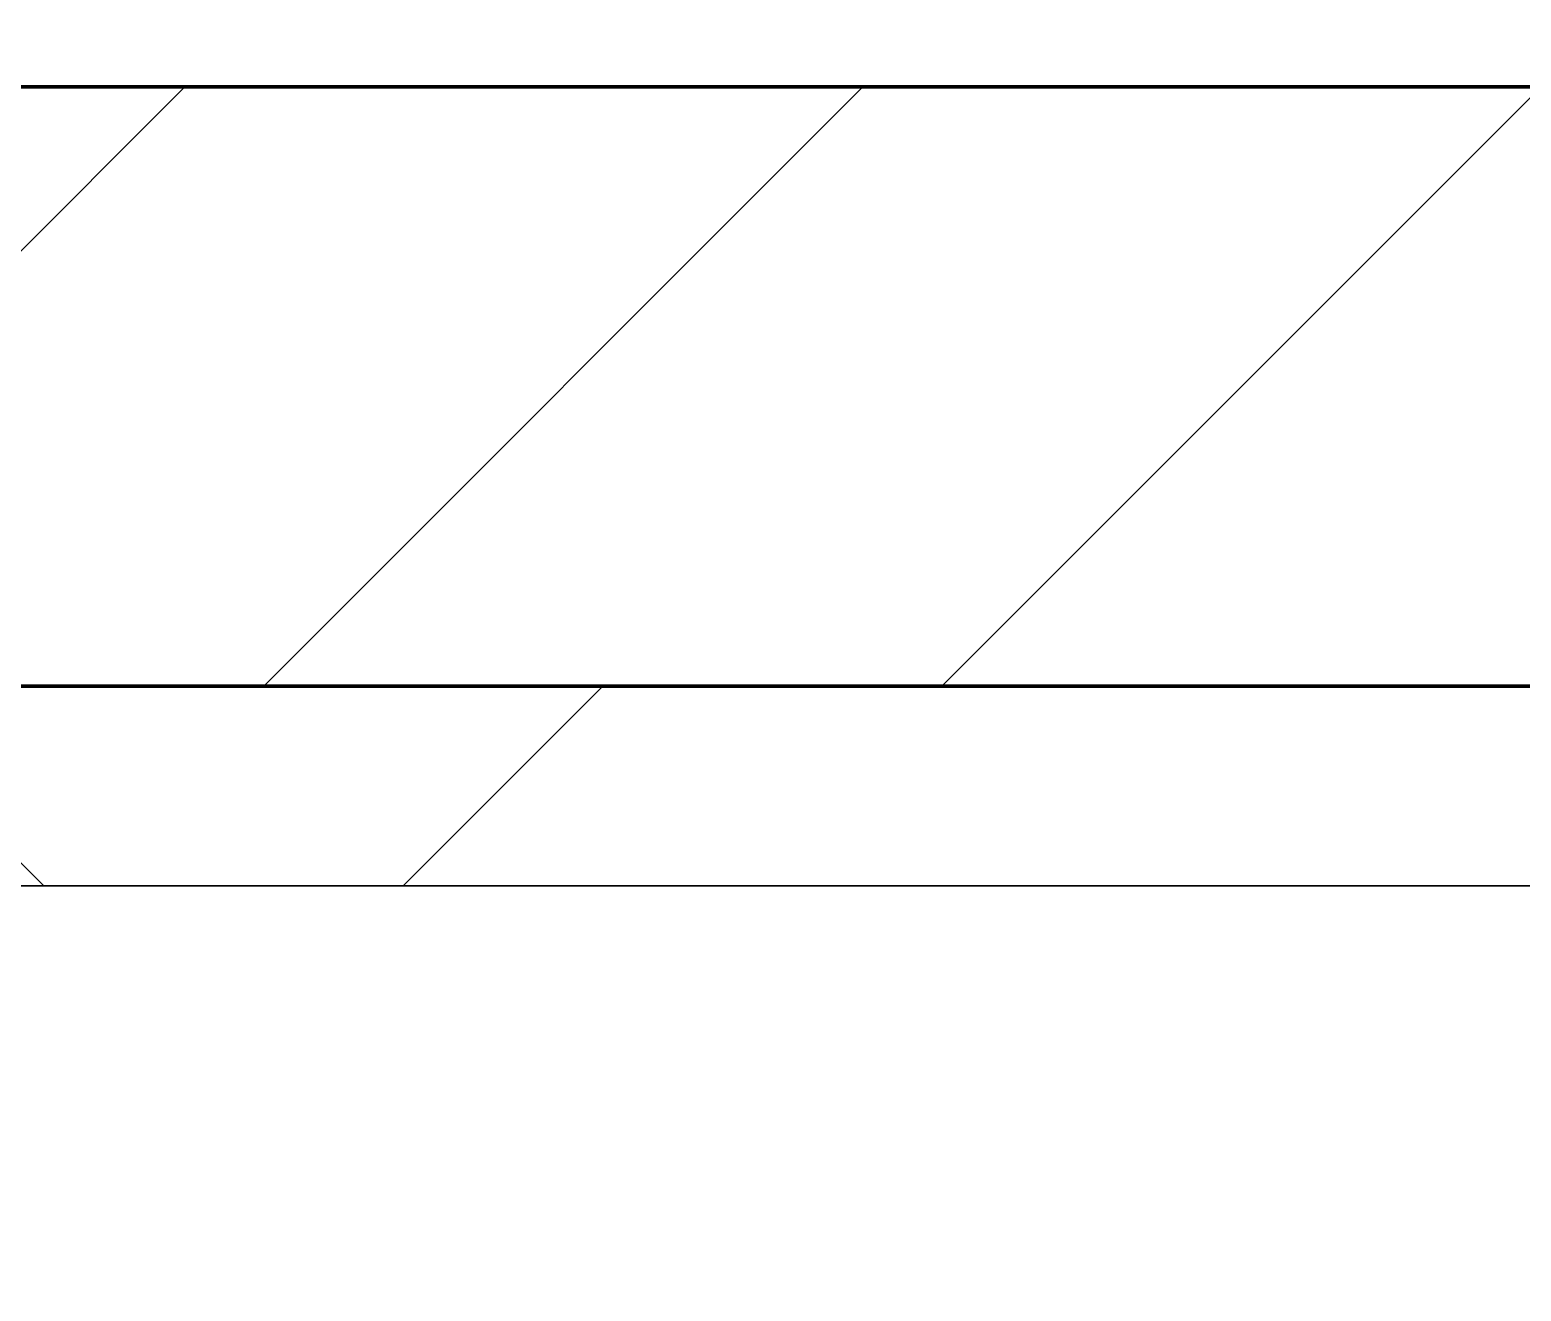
# Model space of a CAD drawing. Header units: millimetres. Extents: x -794868 to -715506, y -16735 to 22434.
# Drawn here: x -760541.6 to -760168.3, y 7792.6 to 8108.3 of the extents above; entities that cross this region are included whole.
import ezdxf
from ezdxf.xclip import XClip

# ---------------------------------------------------------------- set-up
doc = ezdxf.new("R2010")
doc.units = ezdxf.units.MM
doc.header["$XCLIPFRAME"] = 0
for name, color, linetype, lineweight in [('A-GLAZ-CURT', 2, 'Continuous', 9), ('A-WALL', 5, 'Continuous', 35), ('A-WALL-FNSH', 2, 'Continuous', 35), ('A-WALL-PATT', 1, 'Continuous', 35)]:
    doc.layers.add(name, color=color, linetype=linetype, lineweight=lineweight)
doc.layers.add('A11_ALU.SOLID SHEET', color=2, linetype='Continuous')

# ---------------------------------------------------------------- blocks, each defined once
blk = doc.blocks.new('PPLS-PP19_Custom Tile Pattern - Custom Tile Pattern-V41-4262-01 ENLARGED UPPER PLATFORM LEVEL - REFLECTED CEILING PLAN - SHEET 3')
at = {"layer": 'A-GLAZ-CURT'}
for p, q in [((-300, 0), (300, 0)), ((300, 0), (-300, 0)), ((195.99, 0), (204.24, 0)), ((204.24, 0), (195.99, 0)), ((204.65, 0), (213.31, 0)), ((213.31, 0), (204.65, 0)), ((230.06, 0), (300, 0)), ((-300, -50), (300, -50)), ((300, -50), (-300, -50))]:
    blk.add_line(p, q, dxfattribs=at)
for points, knots in [([(-66.59, 0), (-65.14, 0), (-59.51, 0), (-54.4, 0), (-48.53, 0), (-30.79, 0), (-18.03, 0), (8.61, 0), (15.02, 0), (22.91, 0), (31, 0), (39.04, 0), (51.19, 0), (58.74, 0), (61.34, 0), (61.45, 0)], [-4110.085044, -4110.085044, -4110.085044, -4110.085044, -4008.285538, -3689.699207, -3546.54457, -3315.260113, -2864.387349, -2439.246196, -2084.094819, -1956.422387, -1818.904206, -1645.594513, -1443.202566, -1228.752106, -1120.932285, -1120.932285, -1120.932285, -1120.932285]), ([(31.18, 0), (25.97, 0), (11.99, 0), (-16.92, 0), (-47.42, 0), (-65.77, 0), (-66.37, 0), (-66.38, 0)], [-4496.803627, -4496.803627, -4496.803627, -4496.803627, -4222.080604, -3745.412743, -2981.410125, -2542.574734, -2498.224237, -2498.224237, -2498.224237, -2498.224237]), ([(30.82, 0), (29.27, 0), (20.14, 0), (3.54, 0), (-16.58, 0), (-34.76, 0), (-36.04, 0)], [-10462.034656, -10462.034656, -10462.034656, -10462.034656, -10363.088938, -9884.23066, -9424.652049, -9182.880979, -9182.880979, -9182.880979, -9182.880979]), ([(70.61, 0), (66.16, 0), (55.8, 0), (39.61, 0), (24.74, 0), (2.64, 0), (-17.84, 0), (-30.57, 0), (-31.82, 0), (-32, 0)], [-4647.237329, -4647.237329, -4647.237329, -4647.237329, -4326.416877, -4098.545751, -3766.694881, -3333.063701, -2994.501669, -2698.150104, -2614.070998, -2614.070998, -2614.070998, -2614.070998]), ([(-15.19, 0), (-13.07, 0), (7.48, 0), (42.82, 0), (88.72, 0), (120.63, 0), (138.28, 0), (138.53, 0)], [-461.142613, -461.142613, -461.142613, -461.142613, -429.606584, -390.253598, -346.313304, -291.370682, -290.5735, -290.5735, -290.5735, -290.5735]), ([(103.09, 0), (101.08, 0), (86.31, 0), (63.34, 0), (35.84, 0), (12, 0), (4.49, 0), (0.56, 0)], [-375.435014, -375.435014, -375.435014, -375.435014, -369.147452, -330.153101, -307.516438, -285.83788, -246.234814, -246.234814, -246.234814, -246.234814]), ([(76.63, 0), (74.8, 0), (67.65, 0), (53.52, 0), (37, 0), (24.07, 0), (13.78, 0), (5.66, 0), (0.83, 0)], [-3095.572228, -3095.572228, -3095.572228, -3095.572228, -2950.589685, -2634.532728, -2313.748533, -2106.613311, -1925.670641, -1676.76829, -1676.76829, -1676.76829, -1676.76829]), ([(0.88, 0), (2.25, 0), (17.53, 0), (43.36, 0), (70.92, 0), (82.12, 0), (83.66, 0)], [-5417.251398, -5417.251398, -5417.251398, -5417.251398, -5340.621928, -4573.028122, -4094.177415, -3869.465285, -3869.465285, -3869.465285, -3869.465285]), ([(1.54, 0), (2.04, 0), (12.09, 0), (22.06, 0), (37.44, 0), (45.92, 0), (57.76, 0), (63.51, 0), (68.38, 0), (68.47, 0)], [-1742.713998, -1742.713998, -1742.713998, -1742.713998, -1716.209403, -1206.526904, -1089.329421, -901.315459, -753.071572, -495.328968, -490.671588, -490.671588, -490.671588, -490.671588]), ([(18.16, 0), (19.15, 0), (24.25, 0), (25.66, 0), (26.12, 0)], [-5700.113719, -5700.113719, -5700.113719, -5700.113719, -5554.232259, -5302.431367, -5302.431367, -5302.431367, -5302.431367]), ([(114.39, 0), (114.2, 0), (112.08, 0), (105.42, 0), (92.38, 0), (85.59, 0), (74.4, 0), (62.26, 0), (51.85, 0), (43.81, 0), (29.53, 0), (20.67, 0), (18.85, 0), (18.16, 0)], [-8148.58938, -8148.58938, -8148.58938, -8148.58938, -8105.191388, -7723.759874, -7531.75727, -7135.649961, -6924.452779, -6738.82075, -6548.303034, -6314.283804, -6135.05769, -5972.647715, -5832.674503, -5832.674503, -5832.674503, -5832.674503]), ([(27.44, 0), (27.9, 0), (29.54, 0), (38.07, 0), (53.39, 0), (71.67, 0), (84.83, 0), (86.01, 0), (92.51, 0), (94.33, 0)], [-5037.309798, -5037.309798, -5037.309798, -5037.309798, -4887.603822, -4705.298446, -4353.683244, -3960.84581, -3759.045785, -3336.541051, -2783.776468, -2783.776468, -2783.776468, -2783.776468]), ([(27.89, 0), (29.09, 0), (33.4, 0), (48.37, 0), (71.92, 0), (100.57, 0), (116.36, 0), (128.63, 0), (128.95, 0)], [-147.777612, -147.777612, -147.777612, -147.777612, -135.792042, -118.513713, -97.899267, -63.759246, -39.050993, -35.895543, -35.895543, -35.895543, -35.895543]), ([(53.18, 0), (53.06, 0), (52.22, 0), (44.99, 0), (36.46, 0), (30.82, 0)], [-622.740158, -622.740158, -622.740158, -622.740158, -566.066452, -360.610861, 0, 0, 0, 0]), ([(136.44, 0), (121.66, 0), (86.93, 0), (51.16, 0), (31.18, 0)], [-106.750556, -106.750556, -106.750556, -106.750556, -59.610984, 0, 0, 0, 0]), ([(168.37, 0), (167.68, 0), (162.47, 0), (147.02, 0), (109.77, 0), (76.86, 0), (57.82, 0), (46.51, 0), (41.18, 0), (36.02, 0), (35.54, 0), (35.54, 0)], [-543.375029, -543.375029, -543.375029, -543.375029, -530.793311, -458.593899, -401.860199, -357.622665, -341.267687, -334.000314, -326.15566, -319.318397, -317.489778, -317.489778, -317.489778, -317.489778]), ([(36.29, 0), (37.77, 0), (48.82, 0), (57.87, 0), (65.28, 0), (67.8, 0)], [-314.598523, -314.598523, -314.598523, -314.598523, -305.899624, -287.17622, -277.699086, -277.699086, -277.699086, -277.699086]), ([(61.47, 0), (61.47, 0), (61.21, 0), (54.61, 0), (53.71, 0), (53.56, 0)], [-1113.311073, -1113.311073, -1113.311073, -1113.311073, -1096.402191, -891.204116, -747.28819, -747.28819, -747.28819, -747.28819]), ([(68.49, 0), (75.75, 0), (98.1, 0), (124.45, 0), (132.42, 0), (134.6, 0)], [-276.824279, -276.824279, -276.824279, -276.824279, -249.500363, -194.761443, -152.241002, -152.241002, -152.241002, -152.241002]), ([(68.84, 0), (70.01, 0), (72.88, 0), (75.22, 0), (76.03, 0), (76.21, 0)], [-484.087222, -484.087222, -484.087222, -484.087222, -421.953223, -334.951786, -290.452333, -290.452333, -290.452333, -290.452333]), ([(76.22, 0), (75.58, 0), (73.64, 0), (71.05, 0), (70.61, 0)], [-193.634889, -193.634889, -193.634889, -193.634889, -31.537676, 0, 0, 0, 0]), ([(94.4, 0), (94.4, 0), (94.64, 0), (99.11, 0), (108.97, 0), (120.79, 0), (139.94, 0), (163.31, 0), (185.23, 0), (193.62, 0), (194.69, 0), (194.79, 0)], [-2348.345796, -2348.345796, -2348.345796, -2348.345796, -2310.419338, -2233.599744, -2052.234781, -1843.028543, -1530.39897, -1095.004608, -529.74427, -295.064701, -265.121568, -265.121568, -265.121568, -265.121568]), ([(129.02, 0), (129.02, 0), (124.41, 0), (122.35, 0), (114.96, 0), (108.04, 0), (103.09, 0)], [-35.386604, -35.386604, -35.386604, -35.386604, -31.430235, -22.807238, -15.488593, 0, 0, 0, 0]), ([(157.9, 0), (156.77, 0), (151.67, 0), (143.29, 0), (134.04, 0), (126.24, 0), (118.6, 0), (114.23, 0), (111.98, 0), (105.66, 0), (105.23, 0), (105.23, 0)], [-10292.955006, -10292.955006, -10292.955006, -10292.955006, -10098.273015, -9847.788484, -9677.714971, -9567.007022, -9453.21225, -9220.200448, -9012.77275, -8966.157302, -8929.495943, -8929.495943, -8929.495943, -8929.495943]), ([(105.26, 0), (105.52, 0), (111.01, 0), (112.65, 0), (113.59, 0)], [-8920.561005, -8920.561005, -8920.561005, -8920.561005, -8814.835624, -8577.462505, -8577.462505, -8577.462505, -8577.462505]), ([(128.58, 0), (128.8, 0), (130.16, 0), (139.26, 0), (152.67, 0), (161.24, 0), (162.19, 0), (162.75, 0)], [-633.326174, -633.326174, -633.326174, -633.326174, -627.736123, -618.981161, -602.094757, -592.980799, -581.414464, -581.414464, -581.414464, -581.414464]), ([(135.63, 0), (134.73, 0), (132.69, 0), (129.87, 0), (129.11, 0)], [-662.990008, -662.990008, -662.990008, -662.990008, -651.020627, -640.742133, -640.742133, -640.742133, -640.742133]), ([(193.8, 0), (193.33, 0), (190.11, 0), (183.13, 0), (171, 0), (161.95, 0), (161.28, 0), (158.35, 0), (157.85, 0), (157.77, 0)], [-11665.349007, -11665.349007, -11665.349007, -11665.349007, -11565.880756, -11105.624034, -10839.086983, -10768.332124, -10666.779182, -10580.760289, -10550.278881, -10550.278881, -10550.278881, -10550.278881]), ([(300, 0), (286.53, 0), (254.22, 0), (207.11, 0), (177.41, 0), (159.34, 0), (158.33, 0), (158.3, 0)], [-285.253232, -285.253232, -285.253232, -285.253232, -244.693688, -187.987675, -143.776725, -129.632772, -123.352749, -123.352749, -123.352749, -123.352749]), ([(159.07, 0), (159.13, 0), (160.84, 0), (165.21, 0), (174.15, 0), (185.98, 0), (208.82, 0), (219.42, 0), (230.06, 0)], [-115.643202, -115.643202, -115.643202, -115.643202, -114.681583, -87.660824, -65.295536, -41.623857, -24.459831, 0, 0, 0, 0]), ([(162.75, 0), (165.4, 0), (170.91, 0), (172.61, 0), (172.61, 0)], [-111.264224, -111.264224, -111.264224, -111.264224, -56.742688, -19.085662, -19.085662, -19.085662, -19.085662]), ([(204, 0), (194.3, 0), (182.99, 0), (174.27, 0), (169.67, 0), (168.99, 0)], [-8717.832359, -8717.832359, -8717.832359, -8717.832359, -8253.978395, -8152.463617, -8069.855175, -8069.855175, -8069.855175, -8069.855175]), ([(204.29, 0), (199.64, 0), (187.45, 0), (175.3, 0), (169.49, 0)], [-184.118948, -184.118948, -184.118948, -184.118948, -162.427601, -142.916156, -142.916156, -142.916156, -142.916156]), ([(171.51, 0), (176.48, 0), (193.23, 0), (199.55, 0), (202.93, 0), (204.29, 0)], [-7971.819559, -7971.819559, -7971.819559, -7971.819559, -7784.112253, -7606.717214, -7464.424557, -7464.424557, -7464.424557, -7464.424557]), ([(172.07, 0), (177.66, 0), (187.87, 0), (198.84, 0), (202.75, 0), (203.09, 0)], [-255.364076, -255.364076, -255.364076, -255.364076, -237.955587, -223.92608, -222.566766, -222.566766, -222.566766, -222.566766]), ([(204.21, 0), (205.51, 0), (208.69, 0), (213.96, 0), (215.11, 0)], [-221.074331, -221.074331, -221.074331, -221.074331, -215.862851, -208.75215, -208.75215, -208.75215, -208.75215]), ([(247.1, 0), (246.76, 0), (245.04, 0), (238.34, 0), (226.56, 0), (221.13, 0), (210.42, 0), (204.25, 0)], [-9649.085549, -9649.085549, -9649.085549, -9649.085549, -9581.591397, -9406.094246, -9221.510254, -9016.44624, -8721.728656, -8721.728656, -8721.728656, -8721.728656]), ([(204.88, 0), (206.32, 0), (209.62, 0), (213.9, 0), (241.96, 0), (266.73, 0), (281.71, 0), (291.71, 0), (296.52, 0), (297.86, 0), (298.09, 0)], [-7443.711741, -7443.711741, -7443.711741, -7443.711741, -7289.299508, -7042.621073, -6582.165592, -6068.460911, -5766.029927, -5566.724884, -5280.360606, -5199.253518, -5199.253518, -5199.253518, -5199.253518]), ([(215.22, 0), (214.62, 0), (210.69, 0), (207.68, 0), (204.9, 0)], [-203.825446, -203.825446, -203.825446, -203.825446, -198.527383, -185.084126, -185.084126, -185.084126, -185.084126]), ([(300, 0), (288.22, 0), (262, 0), (230.43, 0), (219.94, 0), (219.02, 0)], [-12528.858583, -12528.858583, -12528.858583, -12528.858583, -11905.454923, -11162.864862, -10856.732305, -10856.732305, -10856.732305, -10856.732305]), ([(219.9, 0), (220.86, 0), (227.84, 0), (242.06, 0), (246.54, 0), (246.96, 0)], [-10670.940496, -10670.940496, -10670.940496, -10670.940496, -10511.382485, -9925.173265, -9834.877357, -9834.877357, -9834.877357, -9834.877357]), ([(284.76, 0), (284.76, 0), (285.09, 0), (287.47, 0), (293.59, 0), (297.76, 0), (300, 0)], [-4110.630118, -4110.630118, -4110.630118, -4110.630118, -4053.389046, -3959.664717, -3862.421465, -3746.95702, -3746.95702, -3746.95702, -3746.95702]), ([(297.38, 0), (295.84, 0), (291.62, 0), (285.38, 0), (284.87, 0)], [-4803.172655, -4803.172655, -4803.172655, -4803.172655, -4358.271401, -4143.037883, -4143.037883, -4143.037883, -4143.037883])]:
    blk.add_open_spline(points, degree=3, knots=knots, dxfattribs=at)
for points in [[(24.49, 0), (25.23, 0), (25.72, 0), (26.04, 0)], [(80.35, 0), (79.57, 0), (78.27, 0), (76.63, 0)], [(84.06, 0), (83.48, 0), (82.41, 0), (81.72, 0)], [(168.74, 0), (168.74, 0), (169.81, 0), (171.51, 0)], [(195.11, 0), (194.91, 0), (194.44, 0), (193.8, 0)]]:
    blk.add_open_spline(points, degree=3, dxfattribs=at)
blk = doc.blocks.new('PPLS-PP19_Custom Tile Pattern - Custom Tile Pattern-V42-4262-01 ENLARGED UPPER PLATFORM LEVEL - REFLECTED CEILING PLAN - SHEET 3')
at = {"layer": 'A-GLAZ-CURT'}
for p, q in [((-300, 0), (300, 0)), ((300, 0), (-300, 0)), ((-293.07, 0), (-275.75, 0)), ((-275.75, 0), (-293.07, 0)), ((-222.32, 0), (-205, 0)), ((-205, 0), (-222.32, 0)), ((-300, -50), (300, -50)), ((300, -50), (-300, -50))]:
    blk.add_line(p, q, dxfattribs=at)
at = {"layer": 'A-GLAZ-CURT', "flags": 128}
for points in [[(-300, 0), (-291.56, 0), (-283.3, 0), (-275.2, 0), (-267.26, 0), (-259.99, 0)], [(-260, 0), (-267.51, 0), (-275.48, 0), (-283.55, 0), (-291.73, 0), (-300, 0)], [(-125.17, 0), (-128.55, 0), (-134.16, 0), (-140.03, 0), (-145.5, 0), (-150.63, 0), (-155.53, 0), (-160.27, 0), (-164.95, 0), (-169.65, 0), (-174.47, 0), (-179.49, 0), (-184.81, 0), (-190.44, 0), (-196.37, 0), (-202.58, 0), (-209.04, 0), (-215.73, 0), (-222.63, 0), (-229.72, 0), (-236.97, 0), (-244.39, 0), (-251.96, 0), (-259.67, 0)], [(-259.45, 0), (-251.77, 0), (-244.2, 0), (-236.74, 0), (-229.36, 0), (-222.06, 0), (-214.83, 0), (-207.71, 0), (-200.76, 0), (-194.02, 0), (-187.54, 0), (-181.38, 0), (-175.58, 0), (-170.25, 0), (-165.64, 0), (-162.01, 0), (-159.53, 0), (-157.46, 0), (-154.52, 0), (-149.42, 0), (-141.84, 0), (-132.81, 0), (-126.08, 0)]]:
    blk.add_lwpolyline(points, dxfattribs=at)
at = {"layer": 'A-GLAZ-CURT'}
for points, knots in [([(-300, 0), (-284.65, 0), (-244.04, 0), (-210.9, 0), (-192.12, 0)], [-5323.127839, -5323.127839, -5323.127839, -5323.127839, -4502.809032, -3107.975972, -3107.975972, -3107.975972, -3107.975972]), ([(-72.93, 0), (-75.51, 0), (-91.45, 0), (-134.08, 0), (-202.69, 0), (-262.56, 0), (-294.48, 0), (-300, 0)], [-19442.345229, -19442.345229, -19442.345229, -19442.345229, -18935.241197, -17136.203329, -15131.813646, -13729.592194, -13439.944408, -13439.944408, -13439.944408, -13439.944408]), ([(-137.88, 0), (-140.56, 0), (-147.66, 0), (-147.69, 0), (-158.72, 0), (-174.02, 0), (-185.59, 0), (-209.77, 0), (-232.01, 0), (-255.22, 0), (-262.59, 0), (-264.9, 0), (-265.4, 0)], [-3187.727384, -3187.727384, -3187.727384, -3187.727384, -2919.378265, -2477.344047, -2237.412286, -2029.680487, -1755.085331, -1400.429864, -858.079193, -543.655514, -208.940337, 0, 0, 0, 0]), ([(-258.6, 0), (-257.91, 0), (-254.26, 0), (-241.25, 0), (-225.99, 0), (-213.1, 0), (-202.33, 0), (-195.71, 0), (-192.12, 0)], [-5722.54675, -5722.54675, -5722.54675, -5722.54675, -5657.471696, -5413.335975, -5017.494783, -4832.723979, -4666.091899, -4460.153269, -4460.153269, -4460.153269, -4460.153269]), ([(-133.82, 0), (-135.51, 0), (-137.8, 0), (-149.31, 0), (-162.01, 0), (-177.91, 0), (-199.46, 0), (-216.65, 0), (-231.26, 0), (-233.46, 0), (-234, 0)], [-2731.647847, -2731.647847, -2731.647847, -2731.647847, -2418.507304, -2308.929706, -2113.765672, -1763.376603, -1422.553702, -978.033455, -846.069444, -682.911962, -682.911962, -682.911962, -682.911962]), ([(-233.49, 0), (-233.44, 0), (-232.38, 0), (-230.74, 0), (-225.3, 0), (-223.63, 0)], [-455.274641, -455.274641, -455.274641, -455.274641, -440.605512, -119.536984, 0, 0, 0, 0]), ([(-223.63, 0), (-219.39, 0), (-208.35, 0), (-197.63, 0), (-192.12, 0)], [-5463.295695, -5463.295695, -5463.295695, -5463.295695, -5161.076232, -4858.51016, -4858.51016, -4858.51016, -4858.51016])]:
    blk.add_open_spline(points, degree=3, knots=knots, dxfattribs=at)
blk = doc.blocks.new('*U685')
at = {"layer": 'A-GLAZ-CURT', "rotation": 180}
for name, p in [('PPLS-PP19_Custom Tile Pattern - Custom Tile Pattern-V42-4262-01 ENLARGED UPPER PLATFORM LEVEL - REFLECTED CEILING PLAN - SHEET 3', (-16060, 4315)), ('PPLS-PP19_Custom Tile Pattern - Custom Tile Pattern-V41-4262-01 ENLARGED UPPER PLATFORM LEVEL - REFLECTED CEILING PLAN - SHEET 3', (-15460, 4315))]:
    blk.add_blockref(name, p, dxfattribs=at)
blk = doc.blocks.new('*U2281')
blk.add_lwpolyline([(-7165.48, 4263.02), (-7165.48, 5940.05), (-11560, 5940.05), (-11560, 4315), (-18103.39, 4315), (-18103.39, 550), (-9016.58, 550), (-9016.58, 4265)], close=True)

msp = doc.modelspace()

# ---------------------------------------------------------------- block references
at = {"layer": 'A11_ALU.SOLID SHEET'}
ref = msp.add_blockref('*U2281', (-744682.37, 3579.02), dxfattribs=at)
XClip(ref).set_block_clipping_path([(-45801.3280238605, -9620.0077451947), (23704.0078937773, 10334.9999958097)])

# ---------------------------------------------------------------- next in the draw order: hatches: boundary and pattern name
at = {"layer": 'A-WALL-PATT', "lineweight": 9}
h = msp.add_hatch(dxfattribs=at)
h.set_pattern_fill('FP_2', color=256, style=0, pattern_type=2)
h.set_pattern_definition([(45, (0, 0), (-84.852814, 84.852814), [])])
h.paths.add_polyline_path([(-756292.37, 7944.02), (-756292.37, 8094.02), (-766357.37, 8094.02), (-766357.37, 7944.02), (-756817.05, 7944.02)])
h.paths.add_polyline_path([(-778842.34, 7944.02), (-778843.36, 8094.02), (-780282.37, 8094.02), (-780282.37, 7944.02), (-779623.49, 7944.02)])
h = msp.add_hatch(dxfattribs=at)
h.set_pattern_fill('FP_3', color=256, style=0, pattern_type=2)
h.set_pattern_definition([(45, (0, 0), (-212.13203, 212.13203), []), (135, (0, 0), (-212.13203, -212.13203), [])])
h.paths.add_polyline_path([(-756242.37, 7894.02), (-756242.37, 7944.02), (-765557.43, 7944.02), (-765557.43, 7894.02), (-756817.05, 7894.02)])
h.paths.add_polyline_path([(-778842.34, 7894.02), (-778842.34, 7944.02), (-780232.37, 7944.02), (-780232.37, 7894.02), (-779623.49, 7894.02)])

# ---------------------------------------------------------------- next in the draw order: linework, layer by layer
at = {"layer": 'A-WALL', "color": 7, "lineweight": 70}
for p, q in [((-780232.37, 8094.02), (-756492.37, 8094.02)), ((-756292.37, 7944.02), (-780232.37, 7944.02))]:
    msp.add_line(p, q, dxfattribs=at)
at = {"layer": 'A-WALL-FNSH', "color": 250}
for p, q in [((-765557.43, 7944.02), (-756292.37, 7944.02)), ((-756242.37, 7894.02), (-765557.43, 7894.02))]:
    msp.add_line(p, q, dxfattribs=at)

# ---------------------------------------------------------------- next in the draw order: block references
msp.add_blockref('*U685', (-744682.37, 3579.02))

doc.saveas('drawing.dxf')
